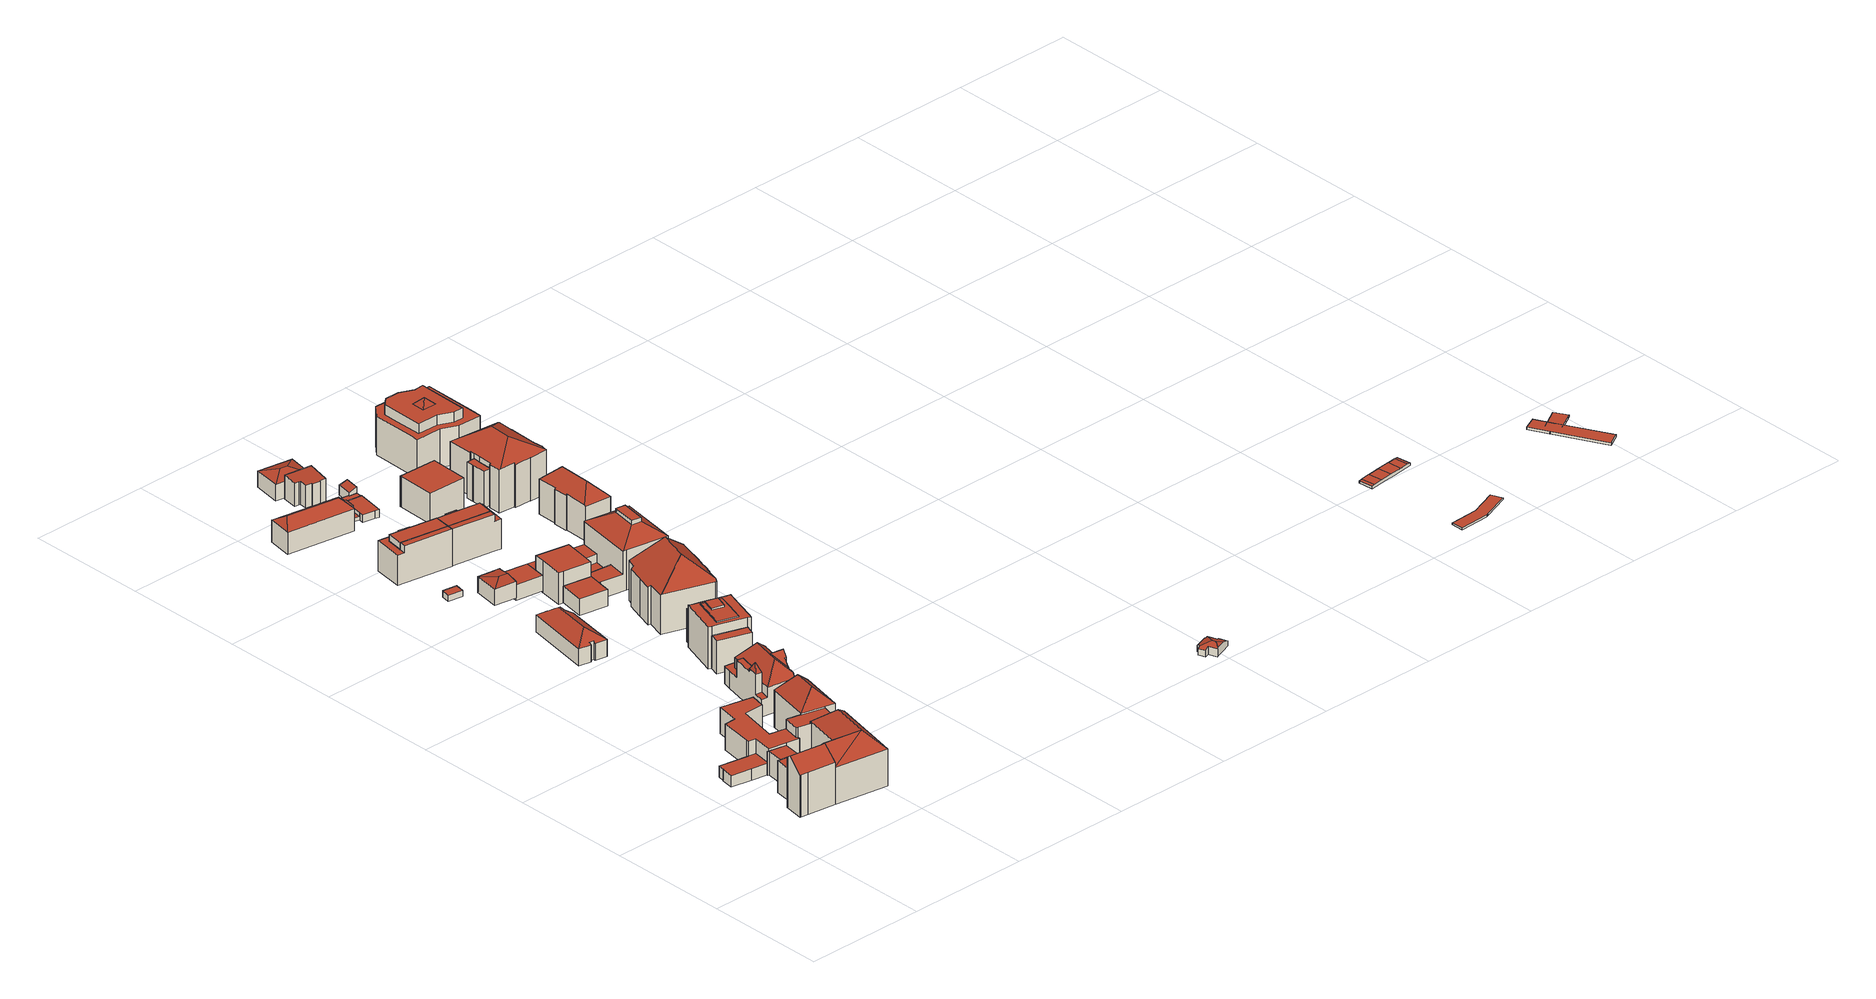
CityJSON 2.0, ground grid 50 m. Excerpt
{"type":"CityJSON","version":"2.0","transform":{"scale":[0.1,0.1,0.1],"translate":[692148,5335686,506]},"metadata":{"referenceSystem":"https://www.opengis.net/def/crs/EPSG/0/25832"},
"CityObjects":{
"building1":{"type":"Building","attributes":{"Gemeindeschluessel":"09162000","HoeheDach":"533.010","HoeheGrund":"510.681","Methode":"2000","NiedrigsteTraufeDesGebaeudes":"520.440","Geometrietyp2DReferenz":"3000","function":"31001_1000","roofType":"3100","measuredHeight":22.33,"storeysAboveGround":6},"geometry":[{"type":"MultiSurface","lod":"2","boundaries":[[[0,1,2,3,4,5,6,7,8,9,10,11,12,13,14,15,16,17,18]],[[10,9,19,20,21,22]],[[21,20,23,24]],[[16,25,26,17]],[[2,27,28,3]],[[14,29,30,15]],[[3,28,31,4]],[[12,32,33,13]],[[34,35,26,25,30,29,33,32,36]],[[6,37,38,7]],[[13,33,29,14]],[[39,5,4,31]],[[1,0,40,24,23,41]],[[0,18,35,34,42,40]],[[10,22,43,11]],[[39,31,28,27,44,45]],[[24,40,42,43,22,21]],[[6,5,39,45,37]],[[12,11,43,36,32]],[[17,26,35,18]],[[8,46,19,9]],[[44,41,23,20,19,46,38,37,45]],[[2,1,41,44,27]],[[7,38,46,8]],[[36,43,42,34]],[[15,30,25,16]]],"semantics":{"surfaces":[{"type":"GroundSurface"},{"type":"WallSurface"},{"type":"RoofSurface"}],"values":[0,1,1,1,1,1,1,1,2,1,1,1,1,1,1,2,2,1,1,1,1,2,1,1,1,1]}}]},
"building2":{"type":"Building","attributes":{"Gemeindeschluessel":"09162000","HoeheDach":"532.794","HoeheGrund":"510.741","Methode":"2000","NiedrigsteTraufeDesGebaeudes":"515.440","Geometrietyp2DReferenz":"3000","function":"31001_2000","roofType":"1000","measuredHeight":22.05,"storeysAboveGround":6},"geometry":[{"type":"MultiSurface","lod":"2","boundaries":[[[47,48,49,50,51,52]],[[18,53,54,55,17]],[[56,57,58,59]],[[60,61,62,63]],[[64,65,66,67]],[[68,58,57,62,61]],[[69,70,71,51,50]],[[72,73,74]],[[75,72,74]],[[76,77,78,79]],[[80,81,82,83]],[[83,82,84,85]],[[86,87,88,89,90]],[[91,92,93,94]],[[95,48,96,75]],[[97,98,47,52]],[[81,99,55,100,101,66,65,102,103,84,82]],[[63,62,57,56]],[[104,103,102,105]],[[90,89,106,107]],[[108,109,61,60]],[[110,111,70,69]],[[67,66,112,92,91]],[[95,75,113]],[[114,115,71,70]],[[116,117,118,119]],[[120,121,122,123]],[[124,114,70,111]],[[0,125,126,127,128,18,17,16,80,83,85,104,105,64,67,91,94,76,79,129,130,131,132,133,116,119,86,90,107,108,60,63,56,59,134,135,136,137,138,110,69,50,49,139,2,1]],[[125,72,98,97,126]],[[121,97,52,51,71,115,140,141,106,89,88,142,122]],[[124,111,110,138,137]],[[101,143,112,66]],[[129,144,145,130]],[[127,120,146,128]],[[134,147,148,140,135]],[[59,58,147,134]],[[147,58,68,149]],[[94,93,77,76]],[[128,146,53,18]],[[49,48,95,139]],[[139,95,113,2]],[[126,97,121,120,127]],[[105,102,65,64]],[[16,99,81,80]],[[100,150,143,101]],[[141,151,152,106]],[[149,68,61,109,152,151]],[[47,96,48]],[[17,55,99,16]],[[153,145,144,78,77,93,92,112,143,150,54,53,146,120,123,154,87,118,117,155]],[[136,114,124,137]],[[119,118,87,86]],[[154,142,88,87]],[[75,74,156,113]],[[55,54,150,100]],[[85,84,103,104]],[[133,155,117,116]],[[107,106,152,109,108]],[[79,78,144,129]],[[153,155,133,132,131]],[[130,145,153,131]],[[2,113,156,1]],[[0,73,72,125]],[[148,147,149,151]],[[140,148,151,141]],[[0,1,156,74,73]],[[135,140,115,114,136]],[[123,122,142,154]],[[75,96,47,98,72]]],"semantics":{"surfaces":[{"type":"WallSurface"},{"type":"RoofSurface"},{"type":"GroundSurface"}],"values":[0,0,0,0,0,1,0,1,1,0,0,0,0,0,1,0,1,0,0,0,0,0,0,1,0,0,0,1,2,0,1,0,0,0,0,0,0,1,0,0,0,0,0,0,0,0,0,1,1,0,1,0,0,0,1,0,0,0,0,0,0,0,0,0,1,0,0,0,0,1]}}]},
"building3":{"type":"Building","attributes":{"Gemeindeschluessel":"09162000","HoeheDach":"515.418","HoeheGrund":"512.356","Methode":"2000","NiedrigsteTraufeDesGebaeudes":"514.425","Geometrietyp2DReferenz":"3000","function":"31001_2465","roofType":"1000","measuredHeight":3.06,"storeysAboveGround":1},"geometry":[{"type":"MultiSurface","lod":"2","boundaries":[[[157,158,159,160,161,162]],[[161,163,164,162]],[[160,165,163,161]],[[158,166,167,159]],[[157,168,166,158]],[[159,167,165,160]],[[164,163,165,167,166,168]],[[162,164,168,157]]],"semantics":{"surfaces":[{"type":"GroundSurface"},{"type":"WallSurface"},{"type":"RoofSurface"}],"values":[0,1,1,1,1,1,2,1]}}]},
"building4":{"type":"Building","attributes":{"Gemeindeschluessel":"09162000","HoeheDach":"523.530","HoeheGrund":"512.300","Methode":"2000","NiedrigsteTraufeDesGebaeudes":"519.342","Geometrietyp2DReferenz":"3000","function":"31001_9998","roofType":"3200","measuredHeight":11.23,"storeysAboveGround":2},"geometry":[{"type":"MultiSurface","lod":"2","boundaries":[[[169,170,171,172]],[[173,174,175,176]],[[177,178,179,180]],[[181,182,183,184]],[[185,170,169,186]],[[187,175,174,188,183,177,180]],[[176,175,187,189]],[[171,190,191,172]],[[192,190,171,170,185,179,178,193]],[[189,187,180,194]],[[191,190,192,195]],[[186,169,172,191,195,196,181,184,197,173,176,189,194,198]],[[194,180,179,198]],[[183,182,199,193,178,177]],[[197,188,174,173]],[[184,183,188,197]],[[192,193,199,196,195]],[[196,199,182,181]],[[179,185,186,198]]],"semantics":{"surfaces":[{"type":"WallSurface"},{"type":"RoofSurface"},{"type":"GroundSurface"}],"values":[0,0,1,0,0,1,0,0,1,0,0,2,0,1,0,0,0,0,0]}}]},
"building5":{"type":"Building","attributes":{"Gemeindeschluessel":"09162000","HoeheDach":"531.070","HoeheGrund":"512.277","Methode":"2000","NiedrigsteTraufeDesGebaeudes":"519.510","Geometrietyp2DReferenz":"3000","function":"31001_2000","roofType":"3100","measuredHeight":18.79,"storeysAboveGround":5},"geometry":[{"type":"MultiSurface","lod":"2","boundaries":[[[200,201,202,203]],[[204,205,206,207,208,209,210]],[[211,212,213]],[[214,215,201,200]],[[206,205,216,217]],[[218,219,220,210,209,221,222,223,224,225]],[[226,211,227]],[[228,229,226,230]],[[211,226,229,212]],[[227,211,213,231]],[[232,233,218,225,234]],[[235,236,237,220,219]],[[237,236,238,239]],[[240,241,242,231,213,212,229,228,243,244,245,246]],[[247,248,227,231,242]],[[249,250,251,252]],[[253,254,250,249]],[[223,250,254,248,255,256,224]],[[237,239,204,210,220]],[[207,206,217,257]],[[223,222,258,251,250]],[[259,260,215,214]],[[208,207,257,261]],[[261,257,217,216,238,236,235,233,232,240,246,259,214,200,203,262,263]],[[234,225,224,256]],[[238,216,205,204,239]],[[253,249,252,202,201,215,260,245,244]],[[248,254,264,230,226,227]],[[240,232,234,256,255,265,241]],[[265,247,242,241]],[[264,243,228,230]],[[261,263,221,209,208]],[[263,262,258,222,221]],[[265,255,248,247]],[[244,243,264,254,253]],[[262,203,202,252,251,258]],[[246,245,260,259]],[[235,219,218,233]]],"semantics":{"surfaces":[{"type":"WallSurface"},{"type":"RoofSurface"},{"type":"GroundSurface"}],"values":[0,1,1,0,0,1,1,0,1,1,0,0,0,0,0,0,0,1,1,0,1,0,0,2,1,0,1,0,0,1,1,0,0,0,0,0,0,0]}}]},
"building6":{"type":"Building","attributes":{"Gemeindeschluessel":"09162000","HoeheDach":"514.851","HoeheGrund":"512.309","Methode":"1000","NiedrigsteTraufeDesGebaeudes":"514.851","Geometrietyp2DReferenz":"3000","function":"31001_2463","roofType":"1000","measuredHeight":2.54,"storeysAboveGround":1},"geometry":[{"type":"MultiSurface","lod":"2","boundaries":[[[266,267,268,269]],[[269,268,270,271]],[[267,266,272,273]],[[266,269,271,272]],[[273,272,271,270]],[[273,270,268,267]]],"semantics":{"surfaces":[{"type":"GroundSurface"},{"type":"WallSurface"},{"type":"RoofSurface"}],"values":[0,1,1,1,2,1]}}]},
"building7":{"type":"Building","attributes":{"Gemeindeschluessel":"09162000","HoeheDach":"514.820","HoeheGrund":"512.257","Methode":"2000","NiedrigsteTraufeDesGebaeudes":"514.820","Geometrietyp2DReferenz":"3000","function":"31001_2465","roofType":"1000","measuredHeight":2.56,"storeysAboveGround":1},"geometry":[{"type":"MultiSurface","lod":"2","boundaries":[[[263,262,203,274]],[[275,276,277,278]],[[262,263,275,278]],[[263,274,276,275]],[[274,203,277,276]],[[203,262,278,277]]],"semantics":{"surfaces":[{"type":"GroundSurface"},{"type":"RoofSurface"},{"type":"WallSurface"}],"values":[0,1,2,2,2,2]}}]},
"building8":{"type":"Building","attributes":{"Gemeindeschluessel":"09162000","HoeheDach":"525.676","HoeheGrund":"512.160","Methode":"1000","NiedrigsteTraufeDesGebaeudes":"525.676","Geometrietyp2DReferenz":"3000","function":"31001_9998","roofType":"1000","measuredHeight":13.52,"storeysAboveGround":5},"geometry":[{"type":"MultiSurface","lod":"2","boundaries":[[[279,280,281,282]],[[281,283,284,282]],[[282,284,285,279]],[[279,285,286,280]],[[280,286,283,281]],[[284,283,286,285]]],"semantics":{"surfaces":[{"type":"GroundSurface"},{"type":"WallSurface"},{"type":"RoofSurface"}],"values":[0,1,1,1,1,2]}}]},
"building9":{"type":"Building","attributes":{"Gemeindeschluessel":"09162000","HoeheDach":"519.330","HoeheGrund":"511.859","Methode":"2000","NiedrigsteTraufeDesGebaeudes":"515.451","Geometrietyp2DReferenz":"3000","function":"31001_1000","roofType":"3200","measuredHeight":7.47,"storeysAboveGround":2},"geometry":[{"type":"MultiSurface","lod":"2","boundaries":[[[287,288,289,290,291]],[[287,292,293,294,295,296,297,288]],[[295,298,299,296]],[[290,289,300,301]],[[297,300,289,288]],[[293,292,302,303,304]],[[294,293,304,305]],[[306,303,302,291,307,299,298]],[[297,296,299,307,301,300]],[[294,305,298,295]],[[306,298,305]],[[301,307,291,290]],[[304,303,306,305]],[[287,291,302,292]]],"semantics":{"surfaces":[{"type":"WallSurface"},{"type":"GroundSurface"},{"type":"RoofSurface"}],"values":[0,1,0,2,0,0,0,2,0,0,2,0,2,0]}}]},
"building10":{"type":"Building","attributes":{"Gemeindeschluessel":"09162000","HoeheDach":"527.180","HoeheGrund":"511.850","Methode":"2000","NiedrigsteTraufeDesGebaeudes":"524.320","Geometrietyp2DReferenz":"3000","function":"31001_9998","roofType":"1000","measuredHeight":15.33,"storeysAboveGround":4},"geometry":[{"type":"MultiSurface","lod":"2","boundaries":[[[308,309,310,311]],[[312,313,314,315]],[[316,317,318,319]],[[320,321,322,323,324,325,326,327,328,329,330,331,312,315,308,311]],[[322,332,333,323]],[[321,320,334,335,332,322]],[[311,310,334,320]],[[336,325,324,323,333,319,318]],[[331,337,313,312]],[[325,336,338,326]],[[328,339,340,329]],[[341,337,331,330,329,340]],[[327,326,338,317,316,339,328]],[[315,314,309,308]],[[338,336,318,317]],[[316,319,333,332,335,334,310,309,314,313,337,341,340,339]]],"semantics":{"surfaces":[{"type":"WallSurface"},{"type":"GroundSurface"},{"type":"RoofSurface"}],"values":[0,0,0,1,0,0,0,0,0,0,0,0,0,0,2,2]}}]},
"building11":{"type":"Building","attributes":{"Gemeindeschluessel":"09162000","HoeheDach":"527.092","HoeheGrund":"511.850","Methode":"1000","NiedrigsteTraufeDesGebaeudes":"527.092","Geometrietyp2DReferenz":"3000","function":"31001_9998","roofType":"1000","measuredHeight":15.24,"storeysAboveGround":5},"geometry":[{"type":"MultiSurface","lod":"2","boundaries":[[[325,323,322,320]],[[342,320,322,343]],[[325,320,342,344]],[[325,344,345,323]],[[345,343,322,323]],[[344,342,343,345]]],"semantics":{"surfaces":[{"type":"GroundSurface"},{"type":"WallSurface"},{"type":"RoofSurface"}],"values":[0,1,1,1,1,2]}}]},
"building12":{"type":"Building","attributes":{"Gemeindeschluessel":"09162000","HoeheDach":"524.314","HoeheGrund":"512.040","Methode":"2000","NiedrigsteTraufeDesGebaeudes":"518.928","Geometrietyp2DReferenz":"3000","function":"31001_1000","roofType":"3200","measuredHeight":12.27,"storeysAboveGround":2},"geometry":[{"type":"MultiSurface","lod":"2","boundaries":[[[346,347,348,349,350]],[[346,351,352,353,354,347]],[[350,355,356,357]],[[358,359,360,361]],[[362,363,364,365,356,355]],[[366,367,358,361]],[[368,367,366,369]],[[349,348,359,363,362]],[[370,369,366,361,360,354,353]],[[349,362,355,350]],[[359,358,367,368,371,364,363]],[[351,346,350,357]],[[369,370,353,352,351,357,356,365,364,371,368]],[[347,354,360,359,348]]],"semantics":{"surfaces":[{"type":"RoofSurface"},{"type":"WallSurface"},{"type":"GroundSurface"}],"values":[0,1,1,1,1,0,1,0,1,0,1,1,2,0]}}]},
"building13":{"type":"Building","attributes":{"Gemeindeschluessel":"09162000","HoeheDach":"530.660","HoeheGrund":"512.250","Methode":"2000","NiedrigsteTraufeDesGebaeudes":"529.590","Geometrietyp2DReferenz":"3000","function":"31001_9998","roofType":"1000","measuredHeight":18.41,"storeysAboveGround":6},"geometry":[{"type":"MultiSurface","lod":"2","boundaries":[[[372,373,374,375]],[[376,377,378,379,380,381]],[[382,383,384,281]],[[385,386,381,380]],[[382,387,388,389,390,391,392,383]],[[280,393,394,395]],[[393,396,384,383,392,391,390,377,376,381,386,394],[397,398,399,400,401,402,403,404]],[[395,394,386,385]],[[403,402,401,405,406,407]],[[407,406,405,408,372,375,409,410,411,412]],[[409,413,414,408,405,401,400,399,398,410]],[[415,281,384,396,393,280]],[[378,377,390,389]],[[408,414,373,372]],[[373,414,413,374]],[[412,411,410,398,397,404]],[[375,374,413,409]],[[388,387,382,281,415,280,395,385,380,379,378,389]],[[403,407,412,404]]],"semantics":{"surfaces":[{"type":"WallSurface"},{"type":"RoofSurface"},{"type":"GroundSurface"}],"values":[0,0,0,0,0,0,1,0,0,1,0,0,0,0,1,0,0,2,0]}}]},
"building14":{"type":"Building","attributes":{"Gemeindeschluessel":"09162000","HoeheDach":"517.210","HoeheGrund":"510.905","Methode":"2000","NiedrigsteTraufeDesGebaeudes":"517.210","Geometrietyp2DReferenz":"3000","function":"31001_9998","roofType":"1000","measuredHeight":6.3,"storeysAboveGround":2},"geometry":[{"type":"MultiSurface","lod":"2","boundaries":[[[416,417,418,419]],[[420,421,418,417]],[[419,418,421,422]],[[423,420,417,416]],[[419,422,423,416]],[[421,420,423,422]]],"semantics":{"surfaces":[{"type":"WallSurface"},{"type":"RoofSurface"},{"type":"GroundSurface"}],"values":[0,1,0,0,2,0]}}]},
"building15":{"type":"Building","attributes":{"Gemeindeschluessel":"09162000","HoeheDach":"525.669","HoeheGrund":"512.080","Methode":"1000","NiedrigsteTraufeDesGebaeudes":"525.669","Geometrietyp2DReferenz":"3000","function":"31001_9998","roofType":"1000","measuredHeight":13.59,"storeysAboveGround":5},"geometry":[{"type":"MultiSurface","lod":"2","boundaries":[[[424,425,426,427]],[[428,426,425,429]],[[430,428,429,431]],[[431,424,427,430]],[[427,426,428,430]],[[431,429,425,424]]],"semantics":{"surfaces":[{"type":"WallSurface"},{"type":"RoofSurface"},{"type":"GroundSurface"}],"values":[0,1,0,2,0,0]}}]},
"building16":{"type":"Building","attributes":{"Gemeindeschluessel":"09162000","HoeheDach":"517.275","HoeheGrund":"510.470","Methode":"1000","NiedrigsteTraufeDesGebaeudes":"517.275","Geometrietyp2DReferenz":"3000","function":"31001_2000","roofType":"1000","measuredHeight":6.8,"storeysAboveGround":1},"geometry":[{"type":"MultiSurface","lod":"2","boundaries":[[[432,433,434,435]],[[434,433,436,437,438]],[[435,434,438,439]],[[439,438,437,440]],[[441,436,433,432]],[[439,440,441,432,435]],[[440,437,436,441]]],"semantics":{"surfaces":[{"type":"WallSurface"},{"type":"RoofSurface"},{"type":"GroundSurface"}],"values":[0,1,0,0,0,2,0]}}]},
"building17":{"type":"Building","attributes":{"Gemeindeschluessel":"09162000","HoeheDach":"527.100","HoeheGrund":"512.050","Methode":"1000","NiedrigsteTraufeDesGebaeudes":"527.100","Geometrietyp2DReferenz":"3000","function":"31001_9998","roofType":"1000","measuredHeight":15.05,"storeysAboveGround":5},"geometry":[{"type":"MultiSurface","lod":"2","boundaries":[[[442,443,444,445,446,342]],[[447,448,344,449]],[[448,443,442,342,450,344]],[[447,449,451,446,445,444]],[[444,443,448,447]],[[344,450,342,446,451,449]]],"semantics":{"surfaces":[{"type":"WallSurface"},{"type":"RoofSurface"},{"type":"GroundSurface"}],"values":[0,0,1,2,0,0]}}]},
"building18":{"type":"Building","attributes":{"Gemeindeschluessel":"09162000","HoeheDach":"527.240","HoeheGrund":"512.020","Methode":"2000","NiedrigsteTraufeDesGebaeudes":"524.440","Geometrietyp2DReferenz":"3000","function":"31001_9998","roofType":"1000","measuredHeight":15.22,"storeysAboveGround":4},"geometry":[{"type":"MultiSurface","lod":"2","boundaries":[[[452,453,454,455,456,457]],[[458,459,460,461]],[[462,463,464,465]],[[454,453,466,467]],[[468,469,470,449,447,444,471,445,446,456,455,454,467,458,461,472,473]],[[463,462,447,449,336]],[[470,338,336,449]],[[474,475,476,462,465,477,478,479,460,459,466,453,452,457,480]],[[447,462,476,444]],[[469,468,477,465,464,338,470]],[[445,471,444,476,475,474,480,446]],[[467,466,459,458]],[[446,480,457,456]],[[464,463,336,338]],[[479,478,473,472,461,460]],[[473,478,477,468]]],"semantics":{"surfaces":[{"type":"WallSurface"},{"type":"GroundSurface"},{"type":"RoofSurface"}],"values":[0,0,0,0,1,0,0,2,0,0,0,0,0,2,0,0]}}]},
"building19":{"type":"Building","attributes":{"Gemeindeschluessel":"09162000","HoeheDach":"538.890","HoeheGrund":"512.068","Methode":"2000","NiedrigsteTraufeDesGebaeudes":"527.557","Geometrietyp2DReferenz":"3000","function":"31001_9998","roofType":"3200","measuredHeight":26.82,"storeysAboveGround":3},"geometry":[{"type":"MultiSurface","lod":"2","boundaries":[[[481,482,483,484]],[[485,486,487,488]],[[489,490,491,492]],[[493,494,495,496]],[[497,498,499,500,501,502,503,504,505,487,486]],[[506,505,504,507]],[[508,494,493,509,510]],[[505,506,488,487]],[[484,483,511,512]],[[513,514,482,481]],[[515,497,486,485]],[[516,517,514,513]],[[492,491,518,519]],[[510,509,507,504,503]],[[512,511,520,521]],[[522,499,498,523]],[[522,524,525,500,499]],[[508,510,503,502]],[[521,520,526,527]],[[527,526,490,489]],[[528,529,525,524]],[[496,495,517,516]],[[497,515,523,498]],[[528,519,518,530,529]],[[525,529,530,501,500]],[[528,524,522,523,515,485,488,506,507,509,493,496,516,513,481,484,512,521,527,489,492,519]],[[530,518,491,490,526,520,511,483,482,514,517,495,494,508,502,501]]],"semantics":{"surfaces":[{"type":"WallSurface"},{"type":"RoofSurface"},{"type":"GroundSurface"}],"values":[0,0,0,0,1,0,0,0,0,0,0,0,0,0,0,0,0,1,0,0,0,0,0,0,1,2,1]}}]},
"building20":{"type":"Building","attributes":{"Gemeindeschluessel":"09162000","HoeheDach":"515.335","HoeheGrund":"512.070","Methode":"2000","NiedrigsteTraufeDesGebaeudes":"513.470","Geometrietyp2DReferenz":"3000","function":"31001_2000","roofType":"1000","measuredHeight":3.27},"geometry":[{"type":"MultiSurface","lod":"2","boundaries":[[[531,532,533,534]],[[535,536,532,531]],[[537,538,539,540]],[[537,540,541,542,533,532,536]],[[535,531,534,543,544,545,546,539,538]],[[547,542,541,548]],[[536,535,538,537]],[[539,546,549,548,541,540]],[[547,548,549,550,551]],[[544,551,550,545]],[[544,543,542,547,551]],[[534,533,542,543]],[[545,550,549,546]]],"semantics":{"surfaces":[{"type":"WallSurface"},{"type":"RoofSurface"},{"type":"GroundSurface"}],"values":[0,0,0,1,2,0,0,0,1,0,0,0,0]}}]},
"building21":{"type":"Building","attributes":{"Gemeindeschluessel":"09162000","HoeheDach":"521.066","HoeheGrund":"511.100","Methode":"2000","NiedrigsteTraufeDesGebaeudes":"520.374","Geometrietyp2DReferenz":"3000","function":"31001_1000","roofType":"1000","measuredHeight":9.97,"storeysAboveGround":3},"geometry":[{"type":"MultiSurface","lod":"2","boundaries":[[[552,553,554,555]],[[556,557,558,559]],[[556,559,552,555,560,561,562,563,564,565,566]],[[559,558,553,552]],[[564,567,568,565]],[[566,569,557,556]],[[569,568,567,570,571,572,573,554,553,558,557]],[[555,554,573,560]],[[562,571,570,563]],[[565,568,569,566]],[[560,573,572,561]],[[563,570,567,564]],[[561,572,571,562]]],"semantics":{"surfaces":[{"type":"WallSurface"},{"type":"GroundSurface"},{"type":"RoofSurface"}],"values":[0,0,1,0,0,0,2,0,0,0,0,0,0]}}]},
"building22":{"type":"Building","attributes":{"Gemeindeschluessel":"09162000","HoeheDach":"520.340","HoeheGrund":"511.497","Methode":"2000","NiedrigsteTraufeDesGebaeudes":"516.070","Geometrietyp2DReferenz":"3000","function":"31001_2000","roofType":"3200","measuredHeight":8.84,"storeysAboveGround":1},"geometry":[{"type":"MultiSurface","lod":"2","boundaries":[[[574,575,576,577,578,579]],[[580,581,582,583]],[[584,585,582,581,586]],[[587,583,582,578,577]],[[588,589,590,591]],[[592,575,574,593]],[[580,591,590,581]],[[594,593,574,579,585,584,595]],[[596,586,581,590]],[[597,576,575,592]],[[594,588,591,580,583,587,597,592,593]],[[595,584,586,596,598]],[[598,596,590,589]],[[578,582,585,579]],[[588,594,595,598,589]],[[587,577,576,597]]],"semantics":{"surfaces":[{"type":"RoofSurface"},{"type":"WallSurface"},{"type":"GroundSurface"}],"values":[0,1,0,1,1,1,1,1,0,1,2,0,0,1,1,1]}}]},
"building23":{"type":"Building","attributes":{"Gemeindeschluessel":"09162000","HoeheDach":"514.870","HoeheGrund":"511.959","Methode":"2000","NiedrigsteTraufeDesGebaeudes":"514.870","Geometrietyp2DReferenz":"3000","function":"31001_2463","roofType":"1000","measuredHeight":2.91,"storeysAboveGround":1},"geometry":[{"type":"MultiSurface","lod":"2","boundaries":[[[599,600,601,602]],[[603,604,605,606]],[[607,601,600,608,605,604]],[[609,607,604,603]],[[602,601,607,609]],[[610,608,600,599]],[[606,605,608,610]],[[603,606,610,599,602,609]]],"semantics":{"surfaces":[{"type":"WallSurface"},{"type":"RoofSurface"},{"type":"GroundSurface"}],"values":[0,0,1,0,0,0,0,2]}}]},
"building24":{"type":"Building","attributes":{"Gemeindeschluessel":"09162000","HoeheDach":"533.213","HoeheGrund":"510.321","Methode":"2000","NiedrigsteTraufeDesGebaeudes":"513.626","Geometrietyp2DReferenz":"3000","function":"31001_9998","roofType":"1000","measuredHeight":22.89,"storeysAboveGround":4},"geometry":[{"type":"MultiSurface","lod":"2","boundaries":[[[611,612,613,614]],[[615,616,617,618,619,620,621,622,623,624,625,626]],[[421,622,621,620,627,628,629]],[[630,631,611,614,632]],[[633,632,614,634,635,636]],[[625,631,630,626]],[[637,638,612,611]],[[633,636,639,640,641,642,643,644]],[[612,638,645,613]],[[637,646,647,634]],[[642,641,648,649]],[[649,650,643,642]],[[615,626,630,632,633,644,651]],[[615,651,652,616]],[[631,653,646,637,611]],[[421,629,654,655,640,639]],[[634,645,638,637]],[[627,620,619,656]],[[634,647,657,635]],[[618,658,656,619]],[[614,613,645,634]],[[629,628,659,654]],[[639,636,635,657,623,622,421]],[[641,640,655,648]],[[624,653,631,625]],[[651,644,643,650,660,661,652]],[[627,656,658,662,659,628]],[[662,660,650,649,648,655,654,659]],[[618,617,661,660,662,658]],[[624,623,657,647,646,653]],[[616,652,661,617]]],"semantics":{"surfaces":[{"type":"WallSurface"},{"type":"GroundSurface"},{"type":"RoofSurface"}],"values":[0,1,0,2,2,0,0,0,2,2,2,0,0,0,2,2,0,0,2,0,0,0,0,0,0,2,2,0,0,0,0]}}]},
"building25":{"type":"Building","attributes":{"Gemeindeschluessel":"09162000","HoeheDach":"517.454","HoeheGrund":"511.959","Methode":"2000","NiedrigsteTraufeDesGebaeudes":"516.113","Geometrietyp2DReferenz":"3000","function":"31001_2000","roofType":"2100","measuredHeight":5.5,"storeysAboveGround":1},"geometry":[{"type":"MultiSurface","lod":"2","boundaries":[[[602,663,664,665]],[[666,667,668,610]],[[602,665,669,599]],[[664,663,668,667]],[[602,599,610,668,663]],[[669,666,610,599]],[[665,664,667,666,669]]],"semantics":{"surfaces":[{"type":"WallSurface"},{"type":"GroundSurface"},{"type":"RoofSurface"}],"values":[0,0,0,0,1,0,2]}}]},
"building26":{"type":"Building","attributes":{"Gemeindeschluessel":"09162000","HoeheDach":"523.526","HoeheGrund":"510.809","Methode":"1000","NiedrigsteTraufeDesGebaeudes":"523.526","Geometrietyp2DReferenz":"3000","function":"31001_9998","roofType":"1000","measuredHeight":12.72,"storeysAboveGround":3},"geometry":[{"type":"MultiSurface","lod":"2","boundaries":[[[670,671,672,673]],[[674,675,676,677]],[[678,679,675,674]],[[673,672,679,678]],[[671,680,676,675,679,672]],[[673,678,674,677,681,670]],[[681,680,671,670]],[[677,676,680,681]]],"semantics":{"surfaces":[{"type":"WallSurface"},{"type":"RoofSurface"},{"type":"GroundSurface"}],"values":[0,0,0,0,1,2,0,0]}}]},
"building27":{"type":"Building","attributes":{"Gemeindeschluessel":"09162000","HoeheDach":"526.660","HoeheGrund":"511.700","Methode":"2000","NiedrigsteTraufeDesGebaeudes":"526.660","Geometrietyp2DReferenz":"3000","function":"51009_1610","roofType":"1000","measuredHeight":14.96},"geometry":[{"type":"MultiSurface","lod":"2","boundaries":[[[682,683,684,685]],[[685,684,686,687]],[[688,689,690,691]],[[692,690,689,686,684,683,693,694]],[[695,693,683,682]],[[691,690,692,696]],[[697,695,682,685,687,688,691,696]],[[696,692,694,697]],[[697,694,693,695]],[[687,686,689,688]]],"semantics":{"surfaces":[{"type":"WallSurface"},{"type":"RoofSurface"},{"type":"GroundSurface"}],"values":[0,0,0,1,0,0,2,0,0,0]}}]},
"building28":{"type":"Building","attributes":{"Gemeindeschluessel":"09162000","HoeheDach":"531.521","HoeheGrund":"511.530","Methode":"1000","NiedrigsteTraufeDesGebaeudes":"525.344","Geometrietyp2DReferenz":"3000","function":"31001_9998","roofType":"3200","measuredHeight":19.99,"storeysAboveGround":4},"geometry":[{"type":"MultiSurface","lod":"2","boundaries":[[[698,699,700,701,702,703]],[[704,705,701,700]],[[706,707,708,709]],[[699,698,710,711,712,706,709,713,714,715,704,700]],[[716,702,701,705,717,718]],[[712,719,707,706]],[[720,718,714,713]],[[703,721,722,723]],[[698,703,723,710]],[[717,705,704,715,714,718]],[[721,716,718,720,708,707,719,722]],[[703,702,716,721]],[[709,708,720,713]],[[723,722,719,712,711,710]]],"semantics":{"surfaces":[{"type":"WallSurface"},{"type":"GroundSurface"},{"type":"RoofSurface"}],"values":[0,0,0,1,2,0,0,2,0,0,2,2,0,0]}}]},
"building29":{"type":"Building","attributes":{"Gemeindeschluessel":"09162000","HoeheDach":"534.690","HoeheGrund":"510.930","Methode":"2000","NiedrigsteTraufeDesGebaeudes":"528.472","Geometrietyp2DReferenz":"3000","function":"31001_9998","roofType":"3200","measuredHeight":23.76,"storeysAboveGround":4},"geometry":[{"type":"MultiSurface","lod":"2","boundaries":[[[724,725,726,727]],[[728,729,730,731,732,733]],[[734,735,736,737]],[[738,739,740,741]],[[742,743,744,745]],[[746,747,748,749]],[[750,751,752,753]],[[754,755,743,742]],[[756,757,758,759]],[[760,761,725,724]],[[762,763,757,756]],[[730,729,728,764,726,725,761,765,766,767]],[[768,769,755,754]],[[770,771,772,773]],[[774,731,730,767,775,776]],[[777,778,779,780,758]],[[741,740,781,782]],[[782,781,769,768]],[[783,784,747,746]],[[767,766,777,758,757,763,748,747,784,785,775]],[[753,752,786,787]],[[788,789,751,750]],[[787,786,790,791]],[[792,785,784,783]],[[776,775,785,792]],[[761,760,793,745,744,765]],[[791,790,739,738]],[[765,744,743,755,769,781,740,739,790,786,752,751,789,736,735,794,772,771,778,777,766]],[[770,795,796,779,778,771]],[[797,727,726,764,728,733]],[[737,736,789,788]],[[780,779,796,798,759,758]],[[795,770,773,799,734,737,788,750,753,787,791,738,741,782,768,754,742,745,793,760,724,727,797,733,732,731,774,776,792,783,746,749,762,756,759,798,796]],[[799,794,735,734]],[[749,748,763,762]],[[773,772,794,799]]],"semantics":{"surfaces":[{"type":"WallSurface"},{"type":"RoofSurface"},{"type":"GroundSurface"}],"values":[0,0,0,0,0,0,0,0,0,0,0,1,0,0,0,1,0,0,0,1,0,0,0,0,0,0,0,1,0,0,0,0,2,0,0,0]}}]},
"building30":{"type":"Building","attributes":{"Gemeindeschluessel":"09162000","HoeheDach":"534.350","HoeheGrund":"511.655","Methode":"2000","NiedrigsteTraufeDesGebaeudes":"527.650","Geometrietyp2DReferenz":"3000","function":"31001_1000","roofType":"1000","measuredHeight":22.7,"storeysAboveGround":7},"geometry":[{"type":"MultiSurface","lod":"2","boundaries":[[[800,801,802,803]],[[804,805,806]],[[807,808,809,810]],[[811,812,813,814]],[[804,806,815]],[[800,816,817,818,819,801]],[[820,821,822,823]],[[824,825,821,820,826,827]],[[828,829,830,831]],[[832,833,812,811]],[[814,813,808,807]],[[828,834,835,836,837,838,839,829]],[[840,841,842,843]],[[803,802,844,845]],[[846,847,818,817]],[[823,822,841,840]],[[845,844,848,849]],[[831,830,850,851]],[[852,804,815]],[[850,830,829,839,838,837,842,841,822,821,825,824],[806,805,852,815]],[[810,809,847,846]],[[817,816,800,803,845,849,853,854,832,811,814,807,810,846]],[[848,844,802,801,819,818,847,809,808,813,812,833,855,856],[826,820,823,840,843,836,835,834,828,831,851,827]],[[856,855,833,832,854,853]],[[843,842,837,836]],[[852,805,804]],[[849,848,856,853]],[[851,850,824,827]]],"semantics":{"surfaces":[{"type":"WallSurface"},{"type":"RoofSurface"},{"type":"GroundSurface"}],"values":[0,1,0,0,1,0,0,0,0,0,0,0,0,0,0,0,0,0,1,1,0,2,1,0,0,1,0,0]}}]},
"building31":{"type":"Building","attributes":{"Gemeindeschluessel":"09162000","HoeheDach":"513.220","HoeheGrund":"508.760","Methode":"2000","NiedrigsteTraufeDesGebaeudes":"510.992","Geometrietyp2DReferenz":"3000","function":"31001_9998","roofType":"3200","measuredHeight":4.46,"storeysAboveGround":1},"geometry":[{"type":"MultiSurface","lod":"2","boundaries":[[[857,858,859,860]],[[861,862,863,864]],[[865,866,867,868]],[[869,870,871,872,857,860,873,874,861,864,865,868,875,876,877,878,879,880]],[[860,859,881,873]],[[859,858,882,883,884,885,886,881]],[[881,886,862,861,874,873]],[[887,888,889,879,878,877]],[[872,882,858,857]],[[879,889,890,880]],[[891,884,883]],[[864,863,866,865]],[[885,892,867,866,863,862,886]],[[867,892,893,876,875,868]],[[876,893,887,877]],[[872,871,870,869,880,890,894,891,883,882]],[[884,891,894,890,889,888,887,893,892,885]]],"semantics":{"surfaces":[{"type":"WallSurface"},{"type":"GroundSurface"},{"type":"RoofSurface"}],"values":[0,0,0,1,0,2,0,0,0,0,2,0,2,0,0,0,2]}}]},
"building32":{"type":"Building","attributes":{"Gemeindeschluessel":"09162000","HoeheDach":"507.380","HoeheGrund":"506.734","Methode":"2000","NiedrigsteTraufeDesGebaeudes":"507.380","Geometrietyp2DReferenz":"3000","function":"53009_2050","roofType":"1000","measuredHeight":0.646},"geometry":[{"type":"MultiSurface","lod":"2","boundaries":[[[895,896,897,898]],[[898,897,899,900]],[[901,902,903,904]],[[905,906,896,895]],[[907,908,902,901]],[[909,910,899,897,896,906,903,902,908]],[[909,911,912,910]],[[904,903,906,905]],[[912,911,907,901,904,905,895,898,900]],[[900,899,910,912]],[[908,907,911,909]]],"semantics":{"surfaces":[{"type":"WallSurface"},{"type":"RoofSurface"},{"type":"GroundSurface"}],"values":[0,0,0,0,0,1,0,0,2,0,0]}}]},
"building33":{"type":"Building","attributes":{"Gemeindeschluessel":"09162000","HoeheDach":"509.030","HoeheGrund":"507.735","Methode":"2000","NiedrigsteTraufeDesGebaeudes":"508.735","Geometrietyp2DReferenz":"3000","function":"53001_1800","roofType":"3900","measuredHeight":1.29},"geometry":[{"type":"MultiSurface","lod":"2","boundaries":[[[913,914,915,916]],[[917,918,919,920]],[[921,915,914,922]],[[923,924,925,926]],[[927,928,929,926,925,919,918,916,915,921,930,931]],[[932,933,934,935,928,927,931,930,921,922]],[[913,916,918,917]],[[932,922,914,913,917,920,924,923,936,935,934,933]],[[935,936,929,928]],[[936,923,926,929]],[[920,919,925,924]]],"semantics":{"surfaces":[{"type":"RoofSurface"},{"type":"WallSurface"},{"type":"GroundSurface"}],"values":[0,0,1,0,1,2,0,1,1,0,0]}}]},
"building34":{"type":"Building","attributes":{"Gemeindeschluessel":"09162000","HoeheDach":"508.600","HoeheGrund":"507.750","Methode":"2000","NiedrigsteTraufeDesGebaeudes":"508.600","Geometrietyp2DReferenz":"3000","function":"53001_1800","roofType":"1000","measuredHeight":0.85},"geometry":[{"type":"MultiSurface","lod":"2","boundaries":[[[937,938,939,940]],[[941,942,943,944]],[[942,945,946,947,939,938,943]],[[944,943,938,937]],[[948,945,942,941]],[[940,939,947,949]],[[950,946,945,948]],[[949,947,946,950]],[[944,937,940,949,950,948,941]]],"semantics":{"surfaces":[{"type":"WallSurface"},{"type":"RoofSurface"},{"type":"GroundSurface"}],"values":[0,0,1,0,0,0,0,0,2]}}]},
"building35":{"type":"Building","attributes":{"Gemeindeschluessel":"09162000","HoeheDach":"508.392","HoeheGrund":"507.862","Methode":"2000","NiedrigsteTraufeDesGebaeudes":"508.392","Geometrietyp2DReferenz":"3000","function":"53001_1800","roofType":"1000","measuredHeight":0.53},"geometry":[{"type":"MultiSurface","lod":"2","boundaries":[[[951,952,953,954]],[[955,951,954,956]],[[956,957,958,955]],[[956,954,953,957]],[[957,953,952,958]],[[958,952,951,955]]],"semantics":{"surfaces":[{"type":"RoofSurface"},{"type":"WallSurface"},{"type":"GroundSurface"}],"values":[0,1,2,1,1,1]}}]}
},
"vertices":[
[271,318,47],[261,248,47],[251,182,47],[136,199,47],[106,204,47],[102,204,47],[115,284,47],[118,283,47],[122,284,47],[147,289,47],[162,383,47],[199,378,47],[205,412,47],[210,411,47],[221,491,47],[216,492,47],[217,495,47],[222,494,47],[295,480,47],[147,289,248],[153,324,220],[153,324,178],[162,383,178],[270,307,220],[270,307,178],[217,495,144],[222,494,144],[251,182,221],[136,199,221],[221,491,144],[216,492,144],[106,204,221],[205,412,144],[210,411,144],[278,366,144],[295,480,144],[199,378,144],[115,284,256],[118,283,256],[102,204,221],[271,318,178],[261,248,267],[278,366,178],[199,378,178],[260,244,270],[112,266,270],[122,284,255],
[405,473,201],[541,442,201],[541,442,47],[501,451,47],[501,451,194],[405,473,194],[295,480,154],[222,494,154],[222,494,94],[595,689,47],[595,689,200],[596,688,200],[596,688,47],[461,719,47],[461,719,200],[495,711,201],[495,711,47],[82,602,47],[82,602,94],[203,580,94],[203,580,47],[518,658,267],[503,462,47],[503,462,108],[503,462,194],[368,304,201],[271,318,201],[261,250,268],[421,225,268],[276,725,47],[276,725,154],[292,818,154],[292,818,47],[150,507,47],[150,507,94],[67,522,94],[67,522,47],[75,572,94],[75,572,47],[368,549,47],[368,549,154],[368,549,194],[407,541,194],[407,541,47],[205,592,47],[205,592,154],[228,723,154],[228,723,47],[474,147,201],[456,383,268],[405,468,194],[405,468,201],[217,495,94],[222,495,94],[236,575,94],[77,573,94],[75,573,94],[75,573,47],[77,573,47],[420,538,194],[420,538,47],[460,714,47],[460,714,201],[524,457,47],[524,457,108],[203,580,154],[251,182,201],[512,501,108],[512,501,194],[364,552,47],[364,552,154],[368,551,154],[368,551,47],[352,481,154],[352,481,194],[345,482,194],[345,482,154],[533,497,108],[368,304,47],[405,468,47],[352,481,47],[350,470,47],[426,788,47],[412,728,47],[329,727,47],[295,576,47],[293,565,47],[554,502,47],[514,511,47],[512,501,47],[533,497,47],[528,477,47],[474,147,47],[514,511,194],[419,533,194],[360,550,194],[236,575,154],[426,788,154],[412,728,154],[350,470,154],[554,502,200],[514,511,200],[497,563,267],[222,495,154],[419,533,201],[420,538,201],[329,727,154],[360,550,154],[293,565,154],[261,248,266],
[495,711,64],[502,740,64],[512,739,64],[601,719,64],[595,690,64],[595,689,64],[595,690,94],[595,689,94],[601,719,94],[502,740,84],[512,739,85],[495,711,84],
[322,1732,63],[322,1732,141],[343,1729,141],[343,1729,63],[297,1475,63],[297,1475,140],[279,1478,140],[279,1478,63],[296,1525,175],[324,1683,175],[277,1751,134],[227,1478,134],[379,1666,63],[379,1666,137],[345,1457,134],[345,1457,63],[324,1743,134],[324,1743,63],[278,1469,134],[295,1466,134],[278,1469,63],[345,1740,134],[345,1740,63],[351,1739,133],[344,1697,164],[227,1478,63],[351,1739,63],[341,1672,63],[295,1466,63],[277,1751,63],[341,1672,163],
[521,1037,63],[521,1037,135],[610,1023,135],[610,1023,63],[646,867,227],[651,881,214],[645,883,214],[655,914,186],[648,915,185],[649,918,183],[592,877,227],[485,840,251],[478,863,219],[468,821,219],[520,1036,63],[520,1036,135],[651,881,63],[645,883,63],[616,818,190],[623,815,183],[625,820,183],[669,981,177],[669,981,178],[593,944,243],[563,823,243],[601,769,193],[503,860,217],[493,815,217],[478,864,206],[478,864,217],[503,860,206],[467,819,217],[596,755,63],[616,818,63],[596,755,177],[623,815,63],[633,845,63],[633,845,206],[639,844,63],[639,844,206],[457,778,63],[457,778,135],[467,819,135],[499,950,206],[499,950,135],[511,999,135],[511,999,63],[493,815,135],[493,815,177],[539,1004,135],[539,1004,177],[605,993,177],[605,993,135],[525,946,135],[525,946,177],[482,774,177],[483,774,177],[655,914,63],[605,991,179],[520,1035,63],[520,1035,135],[648,915,63],[605,991,63],[669,981,63],[525,946,206],[482,774,135],
[256,2107,63],[196,2117,63],[203,2154,63],[262,2145,63],[203,2154,89],[262,2145,89],[256,2107,89],[196,2117,89],
[679,1010,63],[669,981,88],[679,1010,88],[610,1023,88],[605,991,88],
[547,1105,62],[560,1144,62],[693,1100,62],[680,1062,62],[693,1100,197],[680,1062,197],[547,1105,197],[560,1144,197],
[411,2081,59],[416,2116,59],[416,2116,95],[411,2081,95],[411,2081,126],[409,2072,59],[393,1975,59],[301,1990,59],[319,2095,59],[389,2084,59],[395,2119,59],[319,2095,126],[389,2084,126],[395,2119,95],[389,2085,95],[409,2072,127],[402,2028,133],[393,1975,126],[301,1990,126],[363,2034,133],[389,2085,126],
[313,2423,58],[313,2423,183],[395,2409,183],[395,2409,58],[264,2448,58],[264,2448,183],[309,2439,183],[309,2439,58],[176,2321,183],[176,2321,212],[180,2348,212],[180,2348,183],[392,2384,58],[215,2414,58],[191,2418,58],[180,2349,58],[180,2348,58],[382,2316,58],[377,2289,58],[176,2321,58],[147,2326,58],[166,2448,58],[195,2443,58],[256,2433,58],[191,2418,183],[180,2349,183],[392,2384,183],[215,2414,183],[382,2316,212],[256,2433,183],[377,2289,212],[147,2326,183],[166,2448,183],[195,2443,183],
[392,2384,211],[191,2418,211],[382,2316,211],[180,2349,211],
[289,2701,151],[290,2703,152],[267,2756,183],[49,2792,183],[8,2748,151],[289,2701,60],[290,2703,60],[299,2754,60],[299,2754,151],[25,2847,151],[25,2847,60],[8,2748,60],[308,2800,129],[308,2800,151],[300,2754,151],[300,2754,129],[26,2847,152],[306,2800,151],[306,2800,60],[26,2847,60],[329,2748,129],[337,2794,129],[337,2794,60],[329,2748,60],[300,2754,60],[308,2800,60],
[680,1206,240],[680,1206,247],[632,1221,247],[632,1221,240],[637,1294,236],[745,1259,236],[745,1259,62],[637,1294,62],[612,1303,62],[612,1303,236],[706,1096,62],[706,1096,236],[693,1100,236],[599,1307,62],[599,1307,236],[711,1112,62],[753,1240,62],[758,1255,62],[758,1255,236],[753,1240,236],[711,1112,236],[560,1144,236],[547,1148,236],[547,1148,62],[585,1136,236],[615,1227,236],[632,1280,236],[649,1274,236],[698,1258,236],[715,1253,236],[698,1200,236],[673,1124,236],[590,1151,236],[715,1253,240],[698,1200,240],[673,1124,240],[698,1258,240],[649,1274,240],[632,1280,240],[615,1227,240],[590,1151,240],[649,1274,247],[698,1258,247],[585,1136,62],
[393,1975,49],[393,1975,112],[409,2072,112],[409,2072,49],[505,1958,112],[520,2054,112],[520,2054,49],[505,1958,49],
[624,1341,61],[624,1341,197],[758,1298,197],[758,1298,61],[745,1259,197],[612,1303,197],[745,1259,61],[612,1303,61],
[616,1785,45],[616,1785,113],[606,1729,113],[606,1729,45],[624,1834,113],[507,1854,113],[490,1750,113],[490,1750,45],[507,1854,45],[624,1834,45],
[393,2384,211],[573,2355,211],[573,2355,60],[393,2384,60],[392,2384,60],[561,2286,60],[561,2286,211],[382,2316,60],[387,2352,211],[387,2352,60],
[397,2409,184],[455,2400,184],[455,2400,60],[397,2409,60],[395,2409,60],[395,2409,184],[510,2408,60],[510,2408,184],[513,2392,184],[513,2392,60],[561,2286,184],[561,2286,212],[556,2259,212],[556,2259,184],[463,2415,184],[463,2415,60],[584,2254,60],[556,2259,60],[377,2289,60],[573,2356,60],[577,2380,60],[605,2376,60],[393,2384,184],[573,2356,184],[573,2355,184],[584,2254,184],[605,2376,184],[577,2380,184],[392,2384,184],
[851,1513,61],[851,1513,225],[845,1514,230],[845,1514,61],[623,1583,61],[623,1583,216],[644,1649,216],[644,1649,61],[836,1468,61],[836,1468,225],[825,1434,225],[825,1434,61],[880,1626,61],[880,1626,229],[861,1562,229],[861,1562,61],[603,1517,216],[612,1514,224],[589,1437,225],[591,1436,227],[717,1467,329],[755,1591,329],[670,1684,229],[667,1684,227],[655,1646,226],[655,1646,61],[667,1684,61],[880,1626,230],[761,1666,61],[761,1666,218],[840,1498,230],[840,1498,61],[854,1522,61],[854,1522,224],[603,1517,61],[866,1561,61],[866,1561,224],[816,1437,234],[816,1437,61],[834,1479,230],[834,1479,61],[589,1437,61],[612,1514,61],[791,1370,61],[791,1370,225],[839,1478,225],[839,1478,61],[796,1369,61],[796,1369,225],[797,1375,234],
[400,2712,61],[400,2712,93],[351,2722,93],[351,2722,61],[418,2708,61],[418,2708,93],[438,2821,93],[438,2821,61],[372,2830,61],[372,2830,93],[370,2831,93],[355,2742,93],[355,2742,61],[329,2748,61],[337,2794,61],[345,2834,61],[355,2742,75],[370,2831,75],[345,2834,75],[337,2794,75],[329,2748,75],
[384,3022,51],[384,3022,151],[368,2931,144],[368,2931,51],[263,2980,51],[263,2980,146],[272,3041,151],[272,3041,51],[341,2935,51],[340,2930,51],[309,2935,51],[309,2941,51],[283,2945,51],[288,2977,51],[281,2978,51],[283,2945,144],[288,2977,146],[281,2978,146],[309,2941,144],[309,2935,144],[340,2930,144],[341,2935,144],
[384,3022,101],[384,3023,101],[407,3020,101],[415,3067,101],[387,3072,101],[379,3023,101],[398,3135,55],[398,3135,123],[387,3072,123],[387,3072,55],[378,3023,123],[379,3023,123],[332,3089,143],[415,3067,55],[235,3048,55],[235,3048,123],[254,3161,123],[254,3161,55],[384,3023,55],[384,3022,55],[272,3041,55],[272,3041,123],[301,3094,143],[407,3020,55],[236,3048,123],
[410,2855,60],[410,2855,89],[443,2850,89],[443,2850,60],[372,2830,60],[372,2830,89],[378,2862,89],[378,2862,60],[438,2821,89],[410,2857,89],[438,2821,60],[410,2857,60],
[851,1816,255],[851,1816,272],[811,1822,272],[811,1822,255],[623,1784,43],[616,1785,43],[624,1833,43],[507,1854,43],[489,1857,43],[505,1958,43],[514,2013,43],[520,2054,43],[774,2010,43],[948,1977,43],[906,1735,43],[732,1765,43],[505,1958,174],[512,2000,174],[512,2000,112],[732,1765,208],[906,1735,207],[720,1767,208],[718,1768,207],[828,1922,255],[762,2012,208],[760,2013,207],[868,1915,255],[868,1915,272],[760,2013,112],[747,1933,112],[747,1933,76],[732,1846,76],[732,1846,112],[718,1768,112],[828,1922,272],[946,1977,209],[945,1977,209],[642,1945,76],[628,1859,76],[628,1859,112],[623,1784,112],[616,1785,112],[948,1977,207],[648,1975,112],[642,1945,112],[489,1857,174],[774,2010,208],[507,1854,174],[648,1975,174],[623,1834,112],[624,1833,112],[623,1834,174],
[453,2910,60],[453,2910,115],[443,2850,114],[410,2857,101],[421,2917,101],[421,2917,60],[410,2855,101],
[691,2561,48],[691,2561,175],[531,2566,175],[531,2566,48],[537,2726,48],[537,2726,175],[697,2721,175],[697,2721,48],[537,2721,48],[537,2721,175],[691,2563,175],[691,2563,48],
[738,2567,57],[738,2567,207],[739,2595,207],[739,2595,57],[772,2594,207],[772,2594,57],[770,2566,57],[770,2566,207],[768,2503,207],[768,2503,57],[763,2503,207],[738,2562,207],[736,2504,207],[738,2562,57],[763,2503,57],[736,2504,57],
[957,2086,55],[967,2336,55],[967,2340,55],[967,2340,193],[967,2336,197],[957,2086,197],[964,2339,55],[964,2339,194],[844,2196,55],[844,2196,198],[846,2255,197],[846,2255,55],[845,2095,55],[845,2100,55],[848,2197,55],[850,2255,55],[852,2342,55],[911,2341,55],[906,2282,255],[911,2341,197],[852,2342,200],[848,2197,202],[850,2255,201],[901,2149,255],[845,2100,202],[845,2095,197],
[899,2435,49],[899,2435,227],[899,2437,228],[899,2437,49],[829,2439,225],[829,2441,226],[829,2446,230],[829,2446,49],[829,2441,49],[829,2439,49],[974,2503,49],[974,2503,231],[974,2491,231],[974,2491,49],[983,2468,49],[983,2468,226],[982,2462,226],[982,2462,49],[975,2445,49],[975,2445,229],[972,2445,231],[972,2445,49],[770,2566,49],[770,2566,229],[772,2594,229],[772,2594,49],[977,2490,49],[977,2490,230],[978,2490,229],[978,2490,49],[975,2446,49],[975,2446,229],[767,2612,49],[767,2612,226],[770,2714,226],[770,2714,49],[972,2433,49],[972,2433,230],[772,2611,49],[772,2611,229],[850,2439,226],[972,2434,231],[874,2526,287],[767,2452,229],[977,2446,49],[977,2446,229],[978,2616,49],[978,2616,231],[977,2616,232],[977,2616,49],[767,2452,49],[761,2452,226],[761,2452,49],[877,2614,287],[980,2685,231],[981,2693,226],[866,2704,226],[978,2453,228],[978,2453,49],[768,2503,49],[768,2503,229],[763,2503,226],[979,2483,228],[979,2483,49],[977,2491,49],[977,2491,230],[982,2474,226],[982,2474,49],[763,2503,49],[972,2434,49],[973,2503,232],[980,2685,49],[981,2693,49],[850,2439,49],[866,2704,49],[973,2503,49],
[981,2782,56],[981,2782,216],[979,2782,216],[979,2782,56],[845,2928,284],[875,2955,256],[816,2956,256],[834,3081,56],[834,3081,216],[893,3055,216],[893,3055,56],[755,3082,56],[755,3082,216],[799,3081,216],[799,3081,56],[815,2902,256],[982,2818,56],[986,2987,56],[986,2987,216],[982,2818,216],[741,3021,216],[741,3021,256],[772,3049,256],[772,3049,216],[737,2843,256],[739,2957,256],[739,2957,216],[737,2843,216],[925,2814,216],[925,2814,256],[884,2815,256],[884,2815,216],[710,3031,56],[710,3031,216],[927,2899,216],[928,2953,216],[930,3025,216],[930,3025,256],[928,2953,256],[927,2899,256],[833,3048,216],[833,3048,256],[891,3022,256],[891,3022,216],[880,2784,216],[880,2784,56],[988,3052,56],[988,3052,216],[814,2813,216],[814,2813,56],[826,2841,256],[826,2841,216],[874,2900,256],[705,2815,56],[706,2844,56],[706,2844,216],[705,2815,216],
[1941,45,28],[1941,45,61],[1923,39,54],[1923,39,28],[1929,73,28],[1929,73,59],[1926,86,53],[1926,86,28],[1981,106,28],[1981,106,54],[1984,100,57],[1984,100,28],[2024,36,28],[1999,27,28],[1960,12,28],[1953,9,28],[1913,67,28],[1925,72,28],[1991,103,28],[1996,105,28],[2009,70,28],[2011,71,28],[2019,73,28],[2031,39,28],[1913,67,54],[1953,9,61],[1960,12,64],[1973,39,72],[1968,52,72],[1925,72,59],[2009,70,54],[2011,71,53],[2019,73,50],[2031,39,50],[1999,27,64],[1991,103,57],[1996,105,54],[2024,36,53],
[3331,79,7],[3331,79,14],[3208,73,14],[3208,73,7],[3206,123,14],[3206,123,7],[3338,81,7],[3338,81,14],[3337,80,14],[3337,80,7],[3333,79,7],[3333,79,14],[3455,124,7],[3455,124,14],[3437,171,14],[3325,129,14],[3437,171,7],[3325,129,7],
[3352,506,29],[3365,508,27],[3358,567,27],[3345,566,29],[3313,502,30],[3307,561,30],[3255,556,30],[3261,496,30],[3358,567,17],[3365,508,17],[3171,486,29],[3209,490,30],[3202,550,30],[3164,545,29],[3224,552,17],[3151,544,17],[3151,544,27],[3308,562,17],[3272,558,17],[3314,502,17],[3279,498,17],[3231,492,17],[3157,484,17],[3157,484,27],
[3890,431,16],[3890,431,26],[3928,353,26],[3928,353,16],[3874,326,16],[3874,326,26],[3836,405,26],[3836,405,16],[3875,326,26],[3978,121,26],[4031,149,26],[3875,326,16],[4031,149,16],[3978,121,16],
[3917,314,24],[4006,366,24],[3975,418,24],[3886,365,24],[3917,314,14],[3886,365,14],[3975,418,14],[4006,366,14]
]}
